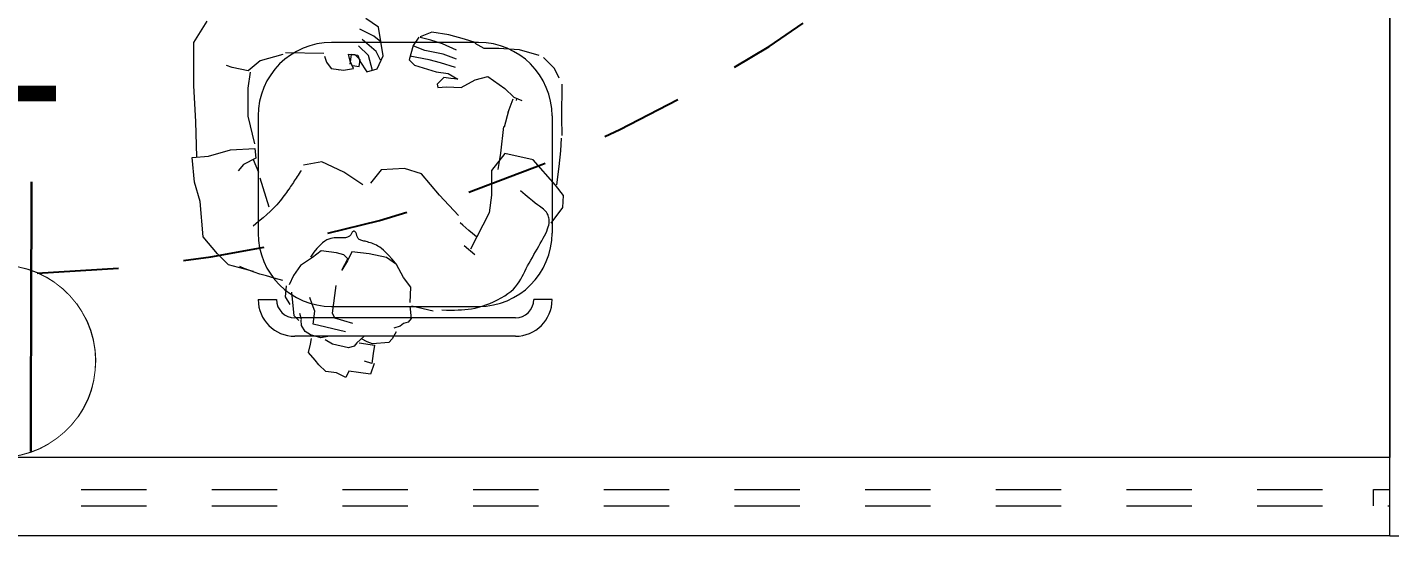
# Model space of a CAD drawing. Header units: metres. Extents: x -17 to 101, y 0 to 79.
# Drawn here: x 58.075 to 60.161, y 22.834 to 23.613 of the extents above; entities that cross this region are included whole.
import ezdxf

# ---------------------------------------------------------------- set-up
doc = ezdxf.new("R2010")
doc.units = ezdxf.units.M
doc.set_wipeout_variables(frame=1)
for name, pattern in [('CONTINUA', [0]), ('DASHED2', [0.375, 0.25, -0.125]), ('HIDDEN2', [0.1875, 0.125, -0.0625])]:
    doc.linetypes.add(name, pattern=pattern)
doc.layers.add('Cotas varias El', color=253, linetype='Continuous', lineweight=13)
doc.layers.add('TOMACORRIENTE', color=5, linetype='HIDDEN2', lineweight=30)
doc.styles.add('style1', font='arial.ttf', dxfattribs={"height": 0.35})

# ---------------------------------------------------------------- blocks, each defined once
blk = doc.blocks.new('Tomacorriente con puesta a tierra')
at = {"layer": 'TOMACORRIENTE'}
blk.add_lwpolyline([(0.111, 0.0379), (0.1065, 0.0493), (0.1007, 0.0601), (0.0939, 0.0703), (0.086, 0.0798), (0.0772, 0.0883), (0.0676, 0.0959), (0.0572, 0.1024), (0.0462, 0.1079), (0.0346, 0.1121), (0.0227, 0.1151), (0.0106, 0.1168), (-0.0017, 0.1173), (-0.014, 0.1165), (-0.0261, 0.1144), (-0.0379, 0.111), (-0.0493, 0.1065), (-0.0601, 0.1007), (-0.0703, 0.0939), (-0.0798, 0.086), (-0.0883, 0.0772), (-0.0959, 0.0676), (-0.1024, 0.0572), (-0.1079, 0.0462), (-0.1121, 0.0346), (-0.1151, 0.0227), (-0.1168, 0.0106), (-0.1173, -0.0017), (-0.1165, -0.014), (-0.1144, -0.0261), (-0.111, -0.0379), (-0.1065, -0.0493), (-0.1007, -0.0601), (-0.0939, -0.0703), (-0.086, -0.0798), (-0.0772, -0.0883), (-0.0676, -0.0959), (-0.0572, -0.1024), (-0.0462, -0.1079), (-0.0346, -0.1121), (-0.0227, -0.1151), (-0.0106, -0.1168), (0.0017, -0.1173), (0.014, -0.1165), (0.0261, -0.1144), (0.0379, -0.111), (0.0493, -0.1065), (0.0601, -0.1007), (0.0703, -0.0939), (0.0798, -0.086), (0.0883, -0.0772), (0.0959, -0.0676), (0.1024, -0.0572), (0.1079, -0.0462), (0.1121, -0.0346), (0.1151, -0.0227), (0.1168, -0.0106), (0.1173, 0.0017), (0.1165, 0.014), (0.1144, 0.0261)], close=True, dxfattribs=at)
at = {"layer": 'TOMACORRIENTE', "color": 5, "linetype": 'CONTINUA', "style": 'style1', "text_generation_flag": 4}
blk.add_text('T', height=0.1466, rotation=180, dxfattribs=at).set_placement((0.3906, -0.0687))
blk.add_wipeout([(0.111, 0.0379), (0.1065, 0.0493), (0.1007, 0.0601), (0.0939, 0.0703), (0.086, 0.0798), (0.0772, 0.0883), (0.0676, 0.0959), (0.0572, 0.1024), (0.0462, 0.1079), (0.0346, 0.1121), (0.0227, 0.1151), (0.0106, 0.1168), (-0.0017, 0.1173), (-0.014, 0.1165), (-0.0261, 0.1144), (-0.0379, 0.111), (-0.0493, 0.1065), (-0.0601, 0.1007), (-0.0703, 0.0939), (-0.0798, 0.086), (-0.0883, 0.0772), (-0.0959, 0.0676), (-0.1024, 0.0572), (-0.1079, 0.0462), (-0.1121, 0.0346), (-0.1151, 0.0227), (-0.1168, 0.0106), (-0.1173, -0.0017), (-0.1165, -0.014), (-0.1144, -0.0261), (-0.111, -0.0379), (-0.1065, -0.0493), (-0.1007, -0.0601), (-0.0939, -0.0703), (-0.086, -0.0798), (-0.0772, -0.0883), (-0.0676, -0.0959), (-0.0572, -0.1024), (-0.0462, -0.1079), (-0.0346, -0.1121), (-0.0227, -0.1151), (-0.0106, -0.1168), (0.0017, -0.1173), (0.014, -0.1165), (0.0261, -0.1144), (0.0379, -0.111), (0.0493, -0.1065), (0.0601, -0.1007), (0.0703, -0.0939), (0.0798, -0.086), (0.0883, -0.0772), (0.0959, -0.0676), (0.1024, -0.0572), (0.1079, -0.0462), (0.1121, -0.0346), (0.1151, -0.0227), (0.1168, -0.0106), (0.1173, 0.0017), (0.1165, 0.014), (0.1144, 0.0261)]).dxf.layer = 'TOMACORRIENTE'
at = {"layer": 'TOMACORRIENTE', "color": 5, "linetype": 'CONTINUA'}
for p, q in [((-0.1107, 0.0388), (0.2197, 0.0388)), ((-0.1107, -0.0388), (0.2197, -0.0388))]:
    blk.add_line(p, q, dxfattribs=at)

msp = doc.modelspace()

# ---------------------------------------------------------------- linework, layer by layer
at = {"layer": 'Cotas varias El'}
for p, q in [((58.33, 23.5893, 0.0424), (58.3505, 23.6222, 0.0424)), ((58.6129, 23.6126, 0.0424), (58.5933, 23.6259, 0.0424)), ((58.6199, 23.5689, 0.0424), (58.6129, 23.6126, 0.0424)), ((58.6058, 23.5992, 0.0424), (58.584, 23.6096, 0.0424)), ((58.6092, 23.5757, 0.0424), (58.5877, 23.5941, 0.0424)), ((58.6162, 23.5902, 0.0424), (58.6058, 23.5992, 0.0424)), ((58.6747, 23.5974, 0.0424), (58.666, 23.5846, 0.0424)), ((58.6928, 23.5927, 0.0424), (58.6764, 23.5971, 0.0424)), ((58.6946, 23.6054, 0.0424), (58.6765, 23.598, 0.0424)), ((58.7109, 23.5874, 0.0424), (58.6928, 23.5927, 0.0424)), ((58.7206, 23.6009, 0.0424), (58.6946, 23.6054, 0.0424)), ((58.7442, 23.5945, 0.0424), (58.7206, 23.6009, 0.0424)), ((58.7605, 23.5895, 0.0424), (58.7442, 23.5945, 0.0424)), ((58.3299, 23.5235, 0.0424), (58.33, 23.5893, 0.0424)), ((58.4665, 23.5708, 0.0424), (58.4314, 23.5614, 0.0424)), ((58.4705, 23.5739, 0.0424), (58.5291, 23.5729, 0.0424)), ((58.5667, 23.5717, 0.0424), (58.5813, 23.5698, 0.0424)), ((58.5695, 23.5608, 0.0424), (58.5667, 23.5717, 0.0424)), ((58.5709, 23.5712, 0.0424), (58.5689, 23.5564, 0.0424)), ((58.5771, 23.5703, 0.0424), (58.5709, 23.5712, 0.0424)), ((58.5847, 23.5629, 0.0424), (58.5771, 23.5703, 0.0424)), ((58.5813, 23.5698, 0.0424), (58.5844, 23.5607, 0.0424)), ((58.5977, 23.5697, 0.0424), (58.5823, 23.5842, 0.0424)), ((58.6037, 23.5466, 0.0424), (58.5977, 23.5697, 0.0424)), ((58.6157, 23.5623, 0.0424), (58.6092, 23.5757, 0.0424)), ((58.6105, 23.5488, 0.0424), (58.6199, 23.5689, 0.0424)), ((58.666, 23.5846, 0.0424), (58.6599, 23.5627, 0.0424)), ((58.6905, 23.5626, 0.0424), (58.6607, 23.5686, 0.0424)), ((58.6837, 23.5771, 0.0424), (58.6667, 23.5836, 0.0424)), ((58.7118, 23.5714, 0.0424), (58.6837, 23.5771, 0.0424)), ((58.7323, 23.5775, 0.0424), (58.7109, 23.5874, 0.0424)), ((58.7321, 23.5636, 0.0424), (58.7118, 23.5714, 0.0424)), ((58.7604, 23.5885, 0.0424), (58.7742, 23.5807, 0.0424)), ((58.7742, 23.5807, 0.0424), (58.7969, 23.5807, 0.0424)), ((58.7969, 23.5807, 0.0424), (58.828, 23.5784, 0.0424)), ((58.828, 23.5784, 0.0424), (58.8583, 23.5702, 0.0424)), ((58.389, 23.551, 0.0424), (58.3803, 23.554, 0.0424)), ((58.4131, 23.546, 0.0424), (58.389, 23.551, 0.0424)), ((58.4314, 23.5614, 0.0424), (58.4131, 23.546, 0.0424)), ((58.5299, 23.5682, 0.0424), (58.533, 23.5593, 0.0424)), ((58.533, 23.5593, 0.0424), (58.5402, 23.5497, 0.0424)), ((58.5402, 23.5497, 0.0424), (58.5591, 23.5472, 0.0424)), ((58.5591, 23.5472, 0.0424), (58.5743, 23.5493, 0.0424)), ((58.5743, 23.5493, 0.0424), (58.5695, 23.5608, 0.0424)), ((58.5729, 23.5539, 0.0424), (58.5833, 23.5525, 0.0424)), ((58.5833, 23.5525, 0.0424), (58.5847, 23.5629, 0.0424)), ((58.5844, 23.5607, 0.0424), (58.5951, 23.5445, 0.0424)), ((58.5951, 23.5445, 0.0424), (58.6105, 23.5488, 0.0424)), ((58.6599, 23.5627, 0.0424), (58.668, 23.5546, 0.0424)), ((58.668, 23.5546, 0.0424), (58.7011, 23.5444, 0.0424)), ((58.7078, 23.5581, 0.0424), (58.6905, 23.5626, 0.0424)), ((58.7304, 23.5512, 0.0424), (58.7078, 23.5581, 0.0424)), ((58.8824, 23.5497, 0.0424), (58.8651, 23.5665, 0.0424)), ((58.8895, 23.5346, 0.0424), (58.8824, 23.5497, 0.0424)), ((58.4164, 23.5438, 0.0424), (58.413, 23.5192, 0.0424)), ((58.7011, 23.5444, 0.0424), (58.7196, 23.5419, 0.0424)), ((58.7126, 23.5359, 0.0424), (58.7024, 23.5253, 0.0424)), ((58.7233, 23.5344, 0.0424), (58.7126, 23.5359, 0.0424)), ((58.7196, 23.5419, 0.0424), (58.7341, 23.533, 0.0424)), ((58.7341, 23.533, 0.0424), (58.7233, 23.5344, 0.0424)), ((58.7393, 23.5203, 0.0424), (58.7606, 23.5322, 0.0424)), ((58.7606, 23.5322, 0.0424), (58.7801, 23.5375, 0.0424)), ((58.7801, 23.5375, 0.0424), (58.806, 23.5191, 0.0424)), ((58.333, 23.4678, 0.0424), (58.3299, 23.5235, 0.0424)), ((58.413, 23.5192, 0.0424), (58.4127, 23.4766, 0.0424)), ((58.7024, 23.5253, 0.0424), (58.7035, 23.5204, 0.0424)), ((58.7035, 23.5204, 0.0424), (58.7168, 23.5214, 0.0424)), ((58.7168, 23.5214, 0.0424), (58.7393, 23.5203, 0.0424)), ((58.806, 23.5191, 0.0424), (58.8198, 23.5055, 0.0424)), ((58.8936, 23.4746, 0.0424), (58.8937, 23.5257, 0.0424)), ((58.8186, 23.5025, 0.0424), (58.811, 23.482, 0.0424)), ((58.8198, 23.5055, 0.0424), (58.8323, 23.5007, 0.0424)), ((58.8239, 23.5007, 0.0424), (58.8244, 23.5037, 0.0424)), ((58.3346, 23.4141, 0.0424), (58.333, 23.4678, 0.0424)), ((58.4127, 23.4766, 0.0424), (58.4229, 23.4342, 0.0424)), ((58.8118, 23.4849, 0.0424), (58.8049, 23.4597, 0.0424)), ((58.8941, 23.4467, 0.0424), (58.8936, 23.4746, 0.0424)), ((58.8028, 23.447, 0.0424), (58.8013, 23.4335, 0.0424)), ((58.8042, 23.4605, 0.0424), (58.8028, 23.447, 0.0424)), ((58.3526, 23.4152, 0.0424), (58.3861, 23.4249, 0.0424)), ((58.3861, 23.4249, 0.0424), (58.4236, 23.427, 0.0424)), ((58.4236, 23.427, 0.0424), (58.4252, 23.4124, 0.0424)), ((58.8013, 23.4335, 0.0424), (58.7996, 23.4201, 0.0424)), ((58.8912, 23.4233, 0.0424), (58.8887, 23.3997, 0.0424)), ((58.8926, 23.4428, 0.0424), (58.8912, 23.4233, 0.0424)), ((58.3273, 23.4133, 0.0424), (58.3526, 23.4152, 0.0424)), ((58.3312, 23.3754, 0.0424), (58.3273, 23.4133, 0.0424)), ((58.4062, 23.4025, 0.0424), (58.3978, 23.393, 0.0424)), ((58.4252, 23.4124, 0.0424), (58.4062, 23.4025, 0.0424)), ((58.4294, 23.3905, 0.0424), (58.4212, 23.4095, 0.0424)), ((58.526, 23.4068, 0.0424), (58.4982, 23.4015, 0.0424)), ((58.5598, 23.3909, 0.0424), (58.526, 23.4068, 0.0424)), ((58.8061, 23.4195, 0.0424), (58.7856, 23.3934, 0.0424)), ((58.7977, 23.4071, 0.0424), (58.7954, 23.3948, 0.0424)), ((58.7996, 23.4201, 0.0424), (58.7977, 23.4071, 0.0424)), ((58.8496, 23.4097, 0.0424), (58.8061, 23.4195, 0.0424)), ((58.8835, 23.3709, 0.0424), (58.8496, 23.4097, 0.0424)), ((58.4311, 23.3819, 0.0424), (58.4447, 23.3378, 0.0424)), ((58.4867, 23.3817, 0.0424), (58.4853, 23.3794, 0.0424)), ((58.4882, 23.384, 0.0424), (58.4867, 23.3817, 0.0424)), ((58.4897, 23.3863, 0.0424), (58.4882, 23.384, 0.0424)), ((58.4913, 23.3887, 0.0424), (58.4897, 23.3863, 0.0424)), ((58.4929, 23.3911, 0.0424), (58.4913, 23.3887, 0.0424)), ((58.4945, 23.3934, 0.0424), (58.4929, 23.3911, 0.0424)), ((58.5887, 23.3712, 0.0424), (58.5598, 23.3909, 0.0424)), ((58.6166, 23.3944, 0.0424), (58.6003, 23.3741, 0.0424)), ((58.6528, 23.3963, 0.0424), (58.6166, 23.3944, 0.0424)), ((58.6788, 23.3882, 0.0424), (58.6528, 23.3963, 0.0424)), ((58.7059, 23.3553, 0.0424), (58.6788, 23.3882, 0.0424)), ((58.7856, 23.3934, 0.0424), (58.7858, 23.3553, 0.0424)), ((58.8887, 23.3997, 0.0424), (58.8851, 23.3712, 0.0424)), ((58.3396, 23.3458, 0.0424), (58.3312, 23.3754, 0.0424)), ((58.4737, 23.3622, 0.0424), (58.472, 23.3598, 0.0424)), ((58.4753, 23.3645, 0.0424), (58.4737, 23.3622, 0.0424)), ((58.4768, 23.3667, 0.0424), (58.4753, 23.3645, 0.0424)), ((58.4783, 23.3688, 0.0424), (58.4768, 23.3667, 0.0424)), ((58.4797, 23.3709, 0.0424), (58.4783, 23.3688, 0.0424)), ((58.4811, 23.373, 0.0424), (58.4797, 23.3709, 0.0424)), ((58.4825, 23.3751, 0.0424), (58.4811, 23.373, 0.0424)), ((58.4839, 23.3773, 0.0424), (58.4825, 23.3751, 0.0424)), ((58.4853, 23.3794, 0.0424), (58.4839, 23.3773, 0.0424)), ((58.8373, 23.3561, 0.0424), (58.8301, 23.3623, 0.0424)), ((58.8959, 23.3548, 0.0424), (58.8835, 23.3709, 0.0424)), ((58.3446, 23.2916, 0.0424), (58.3396, 23.3458, 0.0424)), ((58.4571, 23.341, 0.0424), (58.4542, 23.3379, 0.0424)), ((58.4597, 23.344, 0.0424), (58.4571, 23.341, 0.0424)), ((58.4621, 23.3469, 0.0424), (58.4597, 23.344, 0.0424)), ((58.4643, 23.3496, 0.0424), (58.4621, 23.3469, 0.0424)), ((58.4664, 23.3523, 0.0424), (58.4643, 23.3496, 0.0424)), ((58.4684, 23.3549, 0.0424), (58.4664, 23.3523, 0.0424)), ((58.4703, 23.3574, 0.0424), (58.4684, 23.3549, 0.0424)), ((58.472, 23.3598, 0.0424), (58.4703, 23.3574, 0.0424)), ((58.7354, 23.3242, 0.0424), (58.7059, 23.3553, 0.0424)), ((58.7858, 23.3553, 0.0424), (58.7821, 23.3283, 0.0424)), ((58.8434, 23.3509, 0.0424), (58.8373, 23.3561, 0.0424)), ((58.8485, 23.3468, 0.0424), (58.8434, 23.3509, 0.0424)), ((58.8527, 23.3435, 0.0424), (58.8485, 23.3468, 0.0424)), ((58.8562, 23.3409, 0.0424), (58.8527, 23.3435, 0.0424)), ((58.859, 23.3388, 0.0424), (58.8562, 23.3409, 0.0424)), ((58.8949, 23.3366, 0.0424), (58.8959, 23.3548, 0.0424)), ((58.4362, 23.3209, 0.0424), (58.4293, 23.315, 0.0424)), ((58.442, 23.326, 0.0424), (58.4362, 23.3209, 0.0424)), ((58.4468, 23.3304, 0.0424), (58.442, 23.326, 0.0424)), ((58.4508, 23.3344, 0.0424), (58.4468, 23.3304, 0.0424)), ((58.4542, 23.3379, 0.0424), (58.4508, 23.3344, 0.0424)), ((58.7821, 23.3283, 0.0424), (58.7535, 23.273, 0.0424)), ((58.8614, 23.3371, 0.0424), (58.859, 23.3388, 0.0424)), ((58.8635, 23.3355, 0.0424), (58.8614, 23.3371, 0.0424)), ((58.8653, 23.3339, 0.0424), (58.8635, 23.3355, 0.0424)), ((58.8669, 23.3324, 0.0424), (58.8653, 23.3339, 0.0424)), ((58.8684, 23.3308, 0.0424), (58.8669, 23.3324, 0.0424)), ((58.8697, 23.3293, 0.0424), (58.8684, 23.3308, 0.0424)), ((58.8708, 23.3277, 0.0424), (58.8697, 23.3293, 0.0424)), ((58.8718, 23.3261, 0.0424), (58.8708, 23.3277, 0.0424)), ((58.8726, 23.3244, 0.0424), (58.8718, 23.3261, 0.0424)), ((58.8732, 23.3226, 0.0424), (58.8726, 23.3244, 0.0424)), ((58.8737, 23.3208, 0.0424), (58.8732, 23.3226, 0.0424)), ((58.874, 23.3188, 0.0424), (58.8737, 23.3208, 0.0424)), ((58.8742, 23.3168, 0.0424), (58.874, 23.3188, 0.0424)), ((58.8771, 23.3126, 0.0424), (58.8949, 23.3366, 0.0424)), ((58.4293, 23.315, 0.0424), (58.4211, 23.3082, 0.0424)), ((58.5722, 23.2978, 0.0424), (58.5716, 23.2968, 0.0424)), ((58.5727, 23.2987, 0.0424), (58.5722, 23.2978, 0.0424)), ((58.5732, 23.2994, 0.0424), (58.5727, 23.2987, 0.0424)), ((58.5738, 23.3, 0.0424), (58.5732, 23.2994, 0.0424)), ((58.5744, 23.3003, 0.0424), (58.5738, 23.3, 0.0424)), ((58.5751, 23.3004, 0.0424), (58.5744, 23.3003, 0.0424)), ((58.5757, 23.3003, 0.0424), (58.5751, 23.3004, 0.0424)), ((58.5763, 23.3, 0.0424), (58.5757, 23.3003, 0.0424)), ((58.577, 23.2996, 0.0424), (58.5763, 23.3, 0.0424)), ((58.5775, 23.299, 0.0424), (58.577, 23.2996, 0.0424)), ((58.5781, 23.2982, 0.0424), (58.5775, 23.299, 0.0424)), ((58.5785, 23.2974, 0.0424), (58.5781, 23.2982, 0.0424)), ((58.5789, 23.2965, 0.0424), (58.5785, 23.2974, 0.0424)), ((58.7419, 23.3095, 0.0424), (58.7379, 23.3132, 0.0424)), ((58.7463, 23.3056, 0.0424), (58.7419, 23.3095, 0.0424)), ((58.7513, 23.3013, 0.0424), (58.7463, 23.3056, 0.0424)), ((58.7566, 23.2966, 0.0424), (58.7513, 23.3013, 0.0424)), ((58.8687, 23.2971, 0.0424), (58.8703, 23.3006, 0.0424)), ((58.8703, 23.3006, 0.0424), (58.8716, 23.3038, 0.0424)), ((58.8716, 23.3038, 0.0424), (58.8726, 23.3068, 0.0424)), ((58.8726, 23.3068, 0.0424), (58.8734, 23.3096, 0.0424)), ((58.8734, 23.3096, 0.0424), (58.8739, 23.3122, 0.0424)), ((58.8739, 23.3122, 0.0424), (58.8741, 23.3146, 0.0424)), ((58.8741, 23.3146, 0.0424), (58.8742, 23.3168, 0.0424)), ((58.3661, 23.2655, 0.0424), (58.3446, 23.2916, 0.0424)), ((58.5229, 23.2787, 0.0424), (58.5186, 23.274, 0.0424)), ((58.5269, 23.2823, 0.0424), (58.5229, 23.2787, 0.0424)), ((58.5305, 23.285, 0.0424), (58.5269, 23.2823, 0.0424)), ((58.5338, 23.2869, 0.0424), (58.5305, 23.285, 0.0424)), ((58.5369, 23.2882, 0.0424), (58.5338, 23.2869, 0.0424)), ((58.5397, 23.2891, 0.0424), (58.5369, 23.2882, 0.0424)), ((58.5424, 23.2897, 0.0424), (58.5397, 23.2891, 0.0424)), ((58.5449, 23.2901, 0.0424), (58.5424, 23.2897, 0.0424)), ((58.5473, 23.2903, 0.0424), (58.5449, 23.2901, 0.0424)), ((58.5495, 23.2904, 0.0424), (58.5473, 23.2903, 0.0424)), ((58.5516, 23.2904, 0.0424), (58.5495, 23.2904, 0.0424)), ((58.5536, 23.2903, 0.0424), (58.5516, 23.2904, 0.0424)), ((58.5555, 23.2903, 0.0424), (58.5536, 23.2903, 0.0424)), ((58.5573, 23.2902, 0.0424), (58.5555, 23.2903, 0.0424)), ((58.5591, 23.2902, 0.0424), (58.5573, 23.2902, 0.0424)), ((58.5608, 23.2903, 0.0424), (58.5591, 23.2902, 0.0424)), ((58.5623, 23.2904, 0.0424), (58.5608, 23.2903, 0.0424)), ((58.5638, 23.2907, 0.0424), (58.5623, 23.2904, 0.0424)), ((58.5652, 23.291, 0.0424), (58.5638, 23.2907, 0.0424)), ((58.5665, 23.2915, 0.0424), (58.5652, 23.291, 0.0424)), ((58.5676, 23.2921, 0.0424), (58.5665, 23.2915, 0.0424)), ((58.5686, 23.2929, 0.0424), (58.5676, 23.2921, 0.0424)), ((58.5695, 23.2937, 0.0424), (58.5686, 23.2929, 0.0424)), ((58.5703, 23.2947, 0.0424), (58.5695, 23.2937, 0.0424)), ((58.571, 23.2958, 0.0424), (58.5703, 23.2947, 0.0424)), ((58.5716, 23.2968, 0.0424), (58.571, 23.2958, 0.0424)), ((58.5792, 23.2954, 0.0424), (58.5789, 23.2965, 0.0424)), ((58.5795, 23.2944, 0.0424), (58.5792, 23.2954, 0.0424)), ((58.5797, 23.2933, 0.0424), (58.5795, 23.2944, 0.0424)), ((58.5801, 23.2923, 0.0424), (58.5797, 23.2933, 0.0424)), ((58.5805, 23.2913, 0.0424), (58.5801, 23.2923, 0.0424)), ((58.581, 23.2903, 0.0424), (58.5805, 23.2913, 0.0424)), ((58.5816, 23.2894, 0.0424), (58.581, 23.2903, 0.0424)), ((58.5824, 23.2886, 0.0424), (58.5816, 23.2894, 0.0424)), ((58.5834, 23.2879, 0.0424), (58.5824, 23.2886, 0.0424)), ((58.5846, 23.2873, 0.0424), (58.5834, 23.2879, 0.0424)), ((58.5858, 23.2868, 0.0424), (58.5846, 23.2873, 0.0424)), ((58.5873, 23.2863, 0.0424), (58.5858, 23.2868, 0.0424)), ((58.5888, 23.2858, 0.0424), (58.5873, 23.2863, 0.0424)), ((58.5905, 23.2853, 0.0424), (58.5888, 23.2858, 0.0424)), ((58.5922, 23.2849, 0.0424), (58.5905, 23.2853, 0.0424)), ((58.5941, 23.2844, 0.0424), (58.5922, 23.2849, 0.0424)), ((58.5961, 23.2839, 0.0424), (58.5941, 23.2844, 0.0424)), ((58.5982, 23.2833, 0.0424), (58.5961, 23.2839, 0.0424)), ((58.6003, 23.2827, 0.0424), (58.5982, 23.2833, 0.0424)), ((58.6025, 23.2819, 0.0424), (58.6003, 23.2827, 0.0424)), ((58.6048, 23.2811, 0.0424), (58.6025, 23.2819, 0.0424)), ((58.6071, 23.2801, 0.0424), (58.6048, 23.2811, 0.0424)), ((58.6095, 23.2789, 0.0424), (58.6071, 23.2801, 0.0424)), ((58.612, 23.2776, 0.0424), (58.6095, 23.2789, 0.0424)), ((58.6146, 23.2759, 0.0424), (58.612, 23.2776, 0.0424)), ((58.76, 23.2643, 0.0424), (58.7439, 23.2782, 0.0424)), ((58.7626, 23.2915, 0.0424), (58.7566, 23.2966, 0.0424)), ((58.8557, 23.2731, 0.0424), (58.8582, 23.2774, 0.0424)), ((58.8582, 23.2774, 0.0424), (58.8605, 23.2816, 0.0424)), ((58.8605, 23.2816, 0.0424), (58.8628, 23.2856, 0.0424)), ((58.8628, 23.2856, 0.0424), (58.8649, 23.2896, 0.0424)), ((58.8649, 23.2896, 0.0424), (58.8669, 23.2935, 0.0424)), ((58.8669, 23.2935, 0.0424), (58.8687, 23.2971, 0.0424)), ((58.3834, 23.2489, 0.0424), (58.3661, 23.2655, 0.0424)), ((58.5118, 23.2603, 0.0424), (58.4933, 23.2478, 0.0424)), ((58.5138, 23.2681, 0.0424), (58.5085, 23.2608, 0.0424)), ((58.525, 23.2704, 0.0424), (58.5118, 23.2603, 0.0424)), ((58.5186, 23.274, 0.0424), (58.5138, 23.2681, 0.0424)), ((58.5483, 23.2673, 0.0424), (58.525, 23.2704, 0.0424)), ((58.5597, 23.264, 0.0424), (58.5483, 23.2673, 0.0424)), ((58.5565, 23.2409, 0.0424), (58.5656, 23.2581, 0.0424)), ((58.5656, 23.2581, 0.0424), (58.5597, 23.264, 0.0424)), ((58.5721, 23.269, 0.0424), (58.5651, 23.2548, 0.0424)), ((58.5986, 23.2655, 0.0424), (58.5721, 23.269, 0.0424)), ((58.6248, 23.2602, 0.0424), (58.5986, 23.2655, 0.0424)), ((58.6174, 23.2738, 0.0424), (58.6146, 23.2759, 0.0424)), ((58.6206, 23.2711, 0.0424), (58.6174, 23.2738, 0.0424)), ((58.6242, 23.2677, 0.0424), (58.6206, 23.2711, 0.0424)), ((58.6284, 23.2633, 0.0424), (58.6242, 23.2677, 0.0424)), ((58.6402, 23.2496, 0.0424), (58.6248, 23.2602, 0.0424)), ((58.6332, 23.258, 0.0424), (58.6284, 23.2633, 0.0424)), ((58.6387, 23.2515, 0.0424), (58.6332, 23.258, 0.0424)), ((58.8435, 23.2516, 0.0424), (58.8459, 23.2559, 0.0424)), ((58.8459, 23.2559, 0.0424), (58.8483, 23.2602, 0.0424)), ((58.8483, 23.2602, 0.0424), (58.8508, 23.2645, 0.0424)), ((58.8508, 23.2645, 0.0424), (58.8533, 23.2688, 0.0424)), ((58.8533, 23.2688, 0.0424), (58.8557, 23.2731, 0.0424)), ((58.4213, 23.2384, 0.0424), (58.3834, 23.2489, 0.0424)), ((58.407, 23.2434, 0.0424), (58.4004, 23.2462, 0.0424)), ((58.4142, 23.2406, 0.0424), (58.407, 23.2434, 0.0424)), ((58.4222, 23.2377, 0.0424), (58.4142, 23.2406, 0.0424)), ((58.4312, 23.2348, 0.0424), (58.4222, 23.2377, 0.0424)), ((58.4413, 23.2318, 0.0424), (58.4312, 23.2348, 0.0424)), ((58.4933, 23.2478, 0.0424), (58.4828, 23.2323, 0.0424)), ((58.5651, 23.2548, 0.0424), (58.5565, 23.2409, 0.0424)), ((58.6509, 23.2297, 0.0424), (58.6402, 23.2496, 0.0424)), ((58.8325, 23.2308, 0.0424), (58.8346, 23.2348, 0.0424)), ((58.8346, 23.2348, 0.0424), (58.8367, 23.2389, 0.0424)), ((58.8367, 23.2389, 0.0424), (58.8389, 23.2431, 0.0424)), ((58.8389, 23.2431, 0.0424), (58.8411, 23.2473, 0.0424)), ((58.8411, 23.2473, 0.0424), (58.8435, 23.2516, 0.0424)), ((58.4529, 23.2286, 0.0424), (58.4413, 23.2318, 0.0424)), ((58.4661, 23.2251, 0.0424), (58.4529, 23.2286, 0.0424)), ((58.4703, 23.1998, 0.0424), (58.4719, 23.2168, 0.0424)), ((58.4828, 23.2323, 0.0424), (58.4758, 23.218, 0.0424)), ((58.5425, 23.175, 0.0424), (58.5482, 23.217, 0.0424)), ((58.6625, 23.2146, 0.0424), (58.6509, 23.2297, 0.0424)), ((58.661, 23.1911, 0.0424), (58.6625, 23.2146, 0.0424)), ((58.8193, 23.2117, 0.0424), (58.8226, 23.2154, 0.0424)), ((58.8226, 23.2154, 0.0424), (58.8256, 23.2191, 0.0424)), ((58.8256, 23.2191, 0.0424), (58.8281, 23.2229, 0.0424)), ((58.8281, 23.2229, 0.0424), (58.8304, 23.2268, 0.0424)), ((58.8304, 23.2268, 0.0424), (58.8325, 23.2308, 0.0424)), ((58.4776, 23.1883, 0.0424), (58.4703, 23.1998, 0.0424)), ((58.4837, 23.171, 0.0424), (58.4801, 23.2068, 0.0424)), ((58.5114, 23.1884, 0.0424), (58.5078, 23.1986, 0.0424)), ((58.789, 23.1923, 0.0424), (58.7949, 23.1951, 0.0424)), ((58.7949, 23.1951, 0.0424), (58.8006, 23.1981, 0.0424)), ((58.8006, 23.1981, 0.0424), (58.806, 23.2013, 0.0424)), ((58.806, 23.2013, 0.0424), (58.811, 23.2047, 0.0424)), ((58.811, 23.2047, 0.0424), (58.8154, 23.2082, 0.0424)), ((58.8154, 23.2082, 0.0424), (58.8193, 23.2117, 0.0424)), ((58.4948, 23.1651, 0.0424), (58.4922, 23.1743, 0.0424)), ((58.5153, 23.1781, 0.0424), (58.5114, 23.1884, 0.0424)), ((58.5126, 23.1582, 0.0424), (58.5153, 23.1781, 0.0424)), ((58.546, 23.167, 0.0424), (58.5425, 23.175, 0.0424)), ((58.6609, 23.1853, 0.0424), (58.663, 23.1669, 0.0424)), ((58.6963, 23.178, 0.0424), (58.6637, 23.1858, 0.0424)), ((58.7097, 23.1797, 0.0424), (58.7171, 23.1795, 0.0424)), ((58.7171, 23.1795, 0.0424), (58.7235, 23.1795, 0.0424)), ((58.7235, 23.1795, 0.0424), (58.7292, 23.1796, 0.0424)), ((58.7292, 23.1796, 0.0424), (58.7346, 23.1797, 0.0424)), ((58.7346, 23.1797, 0.0424), (58.7399, 23.18, 0.0424)), ((58.7399, 23.18, 0.0424), (58.7451, 23.1804, 0.0424)), ((58.7451, 23.1804, 0.0424), (58.7502, 23.1809, 0.0424)), ((58.7502, 23.1809, 0.0424), (58.7553, 23.1817, 0.0424)), ((58.7553, 23.1817, 0.0424), (58.7605, 23.1827, 0.0424)), ((58.7605, 23.1827, 0.0424), (58.7659, 23.1839, 0.0424)), ((58.7659, 23.1839, 0.0424), (58.7714, 23.1855, 0.0424)), ((58.7714, 23.1855, 0.0424), (58.7772, 23.1875, 0.0424)), ((58.7772, 23.1875, 0.0424), (58.7831, 23.1897, 0.0424)), ((58.7831, 23.1897, 0.0424), (58.789, 23.1923, 0.0424)), ((58.4907, 23.1634, 0.0424), (58.4837, 23.171, 0.0424)), ((58.4946, 23.1643, 0.0424), (58.4948, 23.1651, 0.0424)), ((58.4951, 23.1561, 0.0424), (58.4946, 23.1643, 0.0424)), ((58.5007, 23.147, 0.0424), (58.4951, 23.1561, 0.0424)), ((58.562, 23.1462, 0.0424), (58.5126, 23.1582, 0.0424)), ((58.5733, 23.1588, 0.0424), (58.546, 23.167, 0.0424)), ((58.6461, 23.1551, 0.0424), (58.6361, 23.152, 0.0424)), ((58.6512, 23.1588, 0.0424), (58.6461, 23.1551, 0.0424)), ((58.6584, 23.1609, 0.0424), (58.6512, 23.1588, 0.0424)), ((58.663, 23.1669, 0.0424), (58.6584, 23.1609, 0.0424)), ((58.5088, 23.1415, 0.0424), (58.5007, 23.147, 0.0424)), ((58.5247, 23.1371, 0.0424), (58.5088, 23.1415, 0.0424)), ((58.5089, 23.1276, 0.0424), (58.51, 23.1358, 0.0424)), ((58.5354, 23.1393, 0.0424), (58.5247, 23.1371, 0.0424)), ((58.5422, 23.1272, 0.0424), (58.5312, 23.134, 0.0424)), ((58.5902, 23.1393, 0.0424), (58.5797, 23.1296, 0.0424)), ((58.5956, 23.1311, 0.0424), (58.5866, 23.1354, 0.0424)), ((58.6036, 23.1278, 0.0424), (58.5956, 23.1311, 0.0424)), ((58.6338, 23.1356, 0.0424), (58.6284, 23.1297, 0.0424)), ((58.6399, 23.1462, 0.0424), (58.6338, 23.1356, 0.0424)), ((58.5055, 23.1145, 0.0424), (58.5089, 23.1276, 0.0424)), ((58.5159, 23.103, 0.0424), (58.5055, 23.1145, 0.0424)), ((58.5667, 23.1217, 0.0424), (58.5422, 23.1272, 0.0424)), ((58.5755, 23.1241, 0.0424), (58.5667, 23.1217, 0.0424)), ((58.5797, 23.1296, 0.0424), (58.5755, 23.1241, 0.0424)), ((58.5834, 23.1292, 0.0424), (58.6065, 23.126, 0.0424)), ((58.6047, 23.1129, 0.0424), (58.6027, 23.0979, 0.0424)), ((58.6284, 23.1297, 0.0424), (58.6036, 23.1278, 0.0424)), ((58.6065, 23.126, 0.0424), (58.6047, 23.1129, 0.0424)), ((58.5216, 23.0955, 0.0424), (58.5159, 23.103, 0.0424)), ((58.5321, 23.0857, 0.0424), (58.5216, 23.0955, 0.0424)), ((58.6027, 23.0979, 0.0424), (58.5914, 23.1011, 0.0424)), ((58.606, 23.0975, 0.0424), (58.6005, 23.0814, 0.0424)), ((58.5486, 23.0835, 0.0424), (58.5321, 23.0857, 0.0424)), ((58.5628, 23.0764, 0.0424), (58.5486, 23.0835, 0.0424)), ((58.5674, 23.0859, 0.0424), (58.5628, 23.0764, 0.0424)), ((58.5823, 23.0839, 0.0424), (58.5674, 23.0859, 0.0424)), ((58.6005, 23.0814, 0.0424), (58.5823, 23.0839, 0.0424)), ((60.1608, 22.8339), (60.2808, 22.8339))]:
    msp.add_line(p, q, dxfattribs=at)
at = {"layer": 'Cotas varias El', "linetype": 'ByBlock'}
for p, q in [((58.766, 23.5894, 0.0424), (58.541, 23.5894, 0.0424)), ((58.4285, 23.4769, 0.0424), (58.4285, 23.2976, 0.0424)), ((58.8785, 23.4769, 0.0424), (58.8785, 23.2976, 0.0424)), ((58.4285, 23.1956, 0.0424), (58.4566, 23.1956, 0.0424)), ((58.8785, 23.1956, 0.0424), (58.8504, 23.1956, 0.0424)), ((58.541, 23.1851, 0.0424), (58.766, 23.1851, 0.0424)), ((58.8223, 23.1675, 0.0424), (58.4848, 23.1675, 0.0424)), ((58.8223, 23.1394, 0.0424), (58.4848, 23.1394, 0.0424))]:
    msp.add_line(p, q, dxfattribs=at)
at = {"layer": 'Cotas varias El', "linetype": 'Continuous'}
for p, q in [((60.1608, 22.9539), (57.5577, 22.9539)), ((60.1358, 22.8798), (60.1358, 22.9048)), ((60.1358, 22.9048), (60.1608, 22.9048)), ((60.1608, 22.8339), (57.5577, 22.8339))]:
    msp.add_line(p, q, dxfattribs=at)
at = {"layer": 'Cotas varias El', "linetype": 'DASHED2', "ltscale": 0.3}
for p, q in [((57.5577, 22.9047), (60.1608, 22.9047)), ((57.5577, 22.8797), (60.1608, 22.8797))]:
    msp.add_line(p, q, dxfattribs=at)
at = {"layer": 'Cotas varias El'}
for points in [[(60.2968, 26.4139), (60.2808, 24.7089), (60.1608, 24.7089), (60.1608, 22.9539), (58.5576, 22.9539), (58.5576, 22.9539), (57.5576, 22.9539), (57.5576, 23.0839), (57.5576, 23.0839), (57.5576, 23.1839), (57.1077, 23.1839), (57.1077, 26.4139), (60.2968, 26.4139)], [(60.1608, 22.8339), (60.1608, 24.7089)]]:
    msp.add_lwpolyline(points, dxfattribs=at)
at = {"layer": 'Cotas varias El', "elevation": 0.0424}
msp.add_lwpolyline([(58.552, 23.5481), (58.5517, 23.5466)], dxfattribs=at)
at = {"layer": 'Cotas varias El', "linetype": 'ByBlock'}
for centre, radius, start, end in [((58.541, 23.4769, 0.0424), 0.1125, 90, 180), ((58.766, 23.4769, 0.0424), 0.1125, 0, 90), ((58.541, 23.2976, 0.0424), 0.1125, 180, 270), ((58.766, 23.2976, 0.0424), 0.1125, 270, 0), ((58.4848, 23.1956, 0.0424), 0.0562, 180, 270), ((58.4848, 23.1956, 0.0424), 0.0281, 180, 270), ((58.8223, 23.1956, 0.0424), 0.0562, 270, 0), ((58.8223, 23.1956, 0.0424), 0.0281, 270, 0)]:
    msp.add_arc(centre, radius, start, end, dxfattribs=at)
at = {"layer": 'TOMACORRIENTE', "lineweight": 25}
msp.add_arc((61.717, 25.095), 2.0444, 205.1289, 245.9514, dxfattribs=at)

# ---------------------------------------------------------------- next in the draw order: block references
at = {"layer": 'TOMACORRIENTE', "lineweight": 25, "xscale": 1.25, "yscale": 1.25, "zscale": 1.25, "rotation": 89.88285374326205}
msp.add_blockref('Tomacorriente con puesta a tierra', (58.0323, 23.1012), dxfattribs=at)

# ---------------------------------------------------------------- next in the draw order: linework, layer by layer
at = {"layer": 'TOMACORRIENTE', "lineweight": 25}
msp.add_arc((58.0159, 25.4561), 2.2214, 271.9183, 326.4012, dxfattribs=at)

doc.saveas('drawing.dxf')
